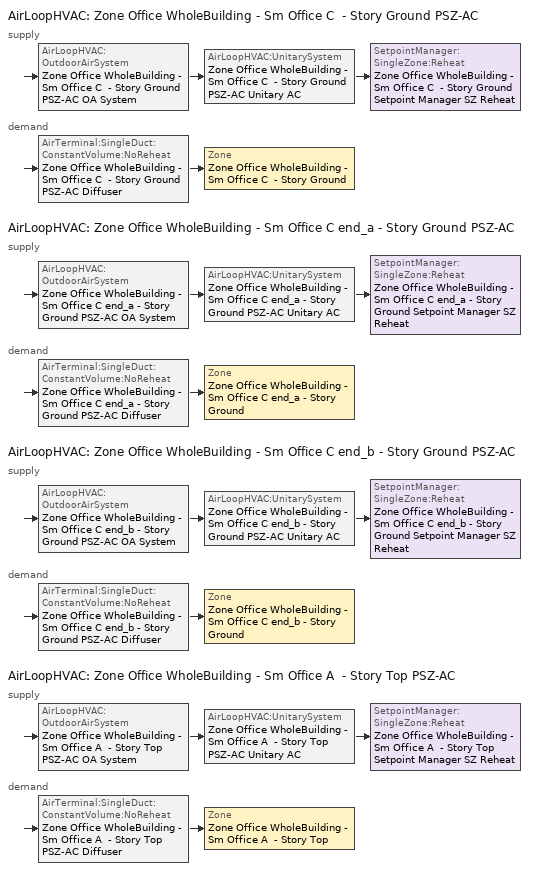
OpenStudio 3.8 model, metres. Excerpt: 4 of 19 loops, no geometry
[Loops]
AirLoopHVAC 'Zone Office WholeBuilding - Sm Office C  - Story Ground PSZ-AC'
 supply: AirLoopHVAC:OutdoorAirSystem 'Zone Office WholeBuilding - Sm Office C  - Story Ground PSZ-AC OA System' > AirLoopHVAC:UnitarySystem 'Zone Office WholeBuilding - Sm Office C  - Story Ground PSZ-AC Unitary AC' > SetpointManager:SingleZone:Reheat 'Zone Office WholeBuilding - Sm Office C  - Story Ground Setpoint Manager SZ Reheat'
 demand: AirTerminal:SingleDuct:ConstantVolume:NoReheat 'Zone Office WholeBuilding - Sm Office C  - Story Ground PSZ-AC Diffuser' > Zone 'Zone Office WholeBuilding - Sm Office C  - Story Ground'
AirLoopHVAC 'Zone Office WholeBuilding - Sm Office C end_a - Story Ground PSZ-AC'
 supply: AirLoopHVAC:OutdoorAirSystem 'Zone Office WholeBuilding - Sm Office C end_a - Story Ground PSZ-AC OA System' > AirLoopHVAC:UnitarySystem 'Zone Office WholeBuilding - Sm Office C end_a - Story Ground PSZ-AC Unitary AC' > SetpointManager:SingleZone:Reheat 'Zone Office WholeBuilding - Sm Office C end_a - Story Ground Setpoint Manager SZ Reheat'
 demand: AirTerminal:SingleDuct:ConstantVolume:NoReheat 'Zone Office WholeBuilding - Sm Office C end_a - Story Ground PSZ-AC Diffuser' > Zone 'Zone Office WholeBuilding - Sm Office C end_a - Story Ground'
AirLoopHVAC 'Zone Office WholeBuilding - Sm Office C end_b - Story Ground PSZ-AC'
 supply: AirLoopHVAC:OutdoorAirSystem 'Zone Office WholeBuilding - Sm Office C end_b - Story Ground PSZ-AC OA System' > AirLoopHVAC:UnitarySystem 'Zone Office WholeBuilding - Sm Office C end_b - Story Ground PSZ-AC Unitary AC' > SetpointManager:SingleZone:Reheat 'Zone Office WholeBuilding - Sm Office C end_b - Story Ground Setpoint Manager SZ Reheat'
 demand: AirTerminal:SingleDuct:ConstantVolume:NoReheat 'Zone Office WholeBuilding - Sm Office C end_b - Story Ground PSZ-AC Diffuser' > Zone 'Zone Office WholeBuilding - Sm Office C end_b - Story Ground'
AirLoopHVAC 'Zone Office WholeBuilding - Sm Office A  - Story Top PSZ-AC'
 supply: AirLoopHVAC:OutdoorAirSystem 'Zone Office WholeBuilding - Sm Office A  - Story Top PSZ-AC OA System' > AirLoopHVAC:UnitarySystem 'Zone Office WholeBuilding - Sm Office A  - Story Top PSZ-AC Unitary AC' > SetpointManager:SingleZone:Reheat 'Zone Office WholeBuilding - Sm Office A  - Story Top Setpoint Manager SZ Reheat'
 demand: AirTerminal:SingleDuct:ConstantVolume:NoReheat 'Zone Office WholeBuilding - Sm Office A  - Story Top PSZ-AC Diffuser' > Zone 'Zone Office WholeBuilding - Sm Office A  - Story Top'
[Sizing:Zone] Zone Cooling Design Supply Air Temperature Input Method=SupplyAirTemperature; Zone Cooling Design Supply Air Temperature {C}=12.7778; Zone Cooling Design Supply Air Temperature Difference {deltaC}=11.11; Zone Heating Design Supply Air Temperature Input Method=SupplyAirTemperature; Zone Heating Design Supply Air Temperature {C}=50; Zone Heating Design Supply Air Temperature Difference {deltaC}=11.11; Zone Cooling Design Supply Air Humidity Ratio {kg-H2O/kg-air}=0.0085; Zone Heating Design Supply Air Humidity Ratio {kg-H2O/kg-air}=0.008; Cooling Design Air Flow Method=DesignDay; Heating Design Air Flow Method=DesignDay; Account for Dedicated Outdoor Air System=No; Dedicated Outdoor Air System Control Strategy=NeutralSupplyAir; Dedicated Outdoor Air Low Setpoint Temperature for Design {C}=autosize; Dedicated Outdoor Air High Setpoint Temperature for Design {C}=autosize; Zone Load Sizing Method=Sensible Load Only No Latent Load; Zone Latent Cooling Design Supply Air Humidity Ratio Input Method=HumidityRatioDifference; Zone Cooling Design Supply Air Humidity Ratio Difference {kgWater/kgDryAir}=0.005; Zone Latent Heating Design Supply Air Humidity Ratio Input Method=HumidityRatioDifference; Zone Humidification Design Supply Air Humidity Ratio Difference {kgWater/kgDryAir}=0.005
Zone Office WholeBuilding - Sm Office C end_a - Story Ground; Zone Office WholeBuilding - Sm Office C  - Story Ground; Zone Office WholeBuilding - Sm Office C end_b - Story Ground; Zone Office WholeBuilding - Sm Office A  - Story Top
[Zone equipment]
Zone Office WholeBuilding - Sm Office C end_a - Story Ground: Zone Office WholeBuilding - Sm Office C end_a - Story Ground PSZ-AC Diffuser
Zone Office WholeBuilding - Sm Office C  - Story Ground: Zone Office WholeBuilding - Sm Office C  - Story Ground PSZ-AC Diffuser
Zone Office WholeBuilding - Sm Office C end_b - Story Ground: Zone Office WholeBuilding - Sm Office C end_b - Story Ground PSZ-AC Diffuser
Zone Office WholeBuilding - Sm Office A  - Story Top: Zone Office WholeBuilding - Sm Office A  - Story Top PSZ-AC Diffuser
[AirLoopHVAC] Design Return Air Flow Fraction of Supply Air Flow=1
Name | Availability Schedule | Design Supply Air Flow Rate {m3/s}
Zone Office WholeBuilding - Sm Office C  - Story Ground PSZ-AC | Zone Office WholeBuilding - Sm Office C  - Story Ground PSZ-AC_constant_night_fan_schedule | 0.538846
Zone Office WholeBuilding - Sm Office C end_a - Story Ground PSZ-AC | Zone Office WholeBuilding - Sm Office C end_a - Story Ground PSZ-AC_constant_night_fan_schedule | 0.113705
Zone Office WholeBuilding - Sm Office C end_b - Story Ground PSZ-AC | Zone Office WholeBuilding - Sm Office C end_b - Story Ground PSZ-AC_constant_night_fan_schedule | 0.11379
Zone Office WholeBuilding - Sm Office A  - Story Top PSZ-AC | Zone Office WholeBuilding - Sm Office A  - Story Top PSZ-AC_constant_night_fan_schedule | 0.789122
[Sizing:System] Type of Load to Size On=Sensible; Central Heating Maximum System Air Flow Ratio=1; Preheat Design Temperature {C}=7.22222; Preheat Design Humidity Ratio {kg-H2O/kg-Air}=0.008; Precool Design Temperature {C}=12.7778; Precool Design Humidity Ratio {kg-H2O/kg-Air}=0.008; Central Cooling Design Supply Air Temperature {C}=12.7778; Central Heating Design Supply Air Temperature {C}=50; Sizing Option=Coincident; 100% Outdoor Air in Cooling=No; 100% Outdoor Air in Heating=No; Central Cooling Design Supply Air Humidity Ratio {kg-H2O/kg-Air}=0.0085; Central Heating Design Supply Air Humidity Ratio {kg-H2O/kg-Air}=0.008; Cooling Design Air Flow Method=DesignDay; Heating Design Air Flow Method=DesignDay; System Outdoor Air Method=ZoneSum; Zone Maximum Outdoor Air Fraction=1; Cooling Supply Air Flow Rate Per Floor Area {m3/s-m2}=0.00996765; Cooling Fraction of Autosized Cooling Supply Air Flow Rate=1; Cooling Supply Air Flow Rate Per Unit Cooling Capacity {m3/s-W}=3.94755e-05; Heating Supply Air Flow Rate Per Floor Area {m3/s-m2}=0.00996765; Heating Fraction of Autosized Heating Supply Air Flow Rate=1; Heating Fraction of Autosized Cooling Supply Air Flow Rate=1; Heating Supply Air Flow Rate Per Unit Heating Capacity {m3/s-W}=3.15882e-05; Cooling Design Capacity Method=CoolingDesignCapacity; Cooling Design Capacity Per Floor Area {W/m2}=234.7; Fraction of Autosized Cooling Design Capacity=1; Heating Design Capacity Method=HeatingDesignCapacity; Heating Design Capacity Per Floor Area {W/m2}=157; Fraction of Autosized Heating Design Capacity=1; Central Cooling Capacity Control Method=OnOff; Occupant Diversity=1
Name | Design Outdoor Air Flow Rate {m3/s} | Cooling Design Capacity {W} | Heating Design Capacity {W}
Zone Office WholeBuilding - Sm Office C  - Story Ground PSZ-AC | 0.538846 | 6381.5 | 13812
Zone Office WholeBuilding - Sm Office C end_a - Story Ground PSZ-AC | 0.113705 | 968.93 | 3554.84
Zone Office WholeBuilding - Sm Office C end_b - Story Ground PSZ-AC | 0.11379 | 1332.06 | 3557.17
Zone Office WholeBuilding - Sm Office A  - Story Top PSZ-AC | 0.789122 | 9579.63 | 22188.54
[SetpointManager:SingleZone:Reheat] Minimum Supply Air Temperature {C}=12.7778; Maximum Supply Air Temperature {C}=50
Name | Control Zone | Setpoint Node or NodeList
Zone Office WholeBuilding - Sm Office C  - Story Ground Setpoint Manager SZ Reheat | Zone Office WholeBuilding - Sm Office C  - Story Ground | Zone Office WholeBuilding - Sm Office C  - Story Ground PSZ-AC Supply Outlet Node
Zone Office WholeBuilding - Sm Office C end_a - Story Ground Setpoint Manager SZ Reheat | Zone Office WholeBuilding - Sm Office C end_a - Story Ground | Zone Office WholeBuilding - Sm Office C end_a - Story Ground PSZ-AC Supply Outlet Node
Zone Office WholeBuilding - Sm Office C end_b - Story Ground Setpoint Manager SZ Reheat | Zone Office WholeBuilding - Sm Office C end_b - Story Ground | Zone Office WholeBuilding - Sm Office C end_b - Story Ground PSZ-AC Supply Outlet Node
Zone Office WholeBuilding - Sm Office A  - Story Top Setpoint Manager SZ Reheat | Zone Office WholeBuilding - Sm Office A  - Story Top | Zone Office WholeBuilding - Sm Office A  - Story Top PSZ-AC Supply Outlet Node
[Coil:Heating:Gas] Availability Schedule=Always On Discrete; Gas Burner Efficiency=0.8; On Cycle Parasitic Electric Load {W}=0; Off Cycle Parasitic Gas Load {W}=0
Name | Nominal Capacity {W}
Zone Office WholeBuilding - Sm Office C  - Story Ground PSZ-AC Gas Htg Coil 93kBtu/hr 0.8 Thermal Eff | 17816.9
Zone Office WholeBuilding - Sm Office C end_a - Story Ground PSZ-AC Gas Htg Coil 14kBtu/hr 0.8 Thermal Eff | 3554.84
Zone Office WholeBuilding - Sm Office C end_b - Story Ground PSZ-AC Gas Htg Coil 17kBtu/hr 0.8 Thermal Eff | 3557.17
Zone Office WholeBuilding - Sm Office A  - Story Top PSZ-AC Gas Htg Coil 117kBtu/hr 0.8 Thermal Eff | 24617.7
[Coil:Heating:Electric] Availability Schedule=Always Off Discrete; Efficiency=1; Nominal Capacity {W}=0
Zone Office WholeBuilding - Sm Office C  - Story Ground PSZ-AC No Heat; Zone Office WholeBuilding - Sm Office C end_a - Story Ground PSZ-AC No Heat; Zone Office WholeBuilding - Sm Office C end_b - Story Ground PSZ-AC No Heat; Zone Office WholeBuilding - Sm Office A  - Story Top PSZ-AC No Heat
[Coil:Cooling:DX:SingleSpeed] Availability Schedule=Always On Discrete; Rated Sensible Heat Ratio=0.800655; Rated Evaporator Fan Power Per Volume Flow Rate 2017 {W/(m3/s)}=773.3; Rated Evaporator Fan Power Per Volume Flow Rate 2023 {W/(m3/s)}=934.4; Total Cooling Capacity Function of Temperature Curve=DOE Ref DX Clg Coil Cool-Cap-fT; Total Cooling Capacity Function of Flow Fraction Curve=DOE Ref DX Clg Coil Cool-CAP-fFlow; Energy Input Ratio Function of Temperature Curve=DOE Ref DX Clg Coil Cool-EIR-fT; Energy Input Ratio Function of Flow Fraction Curve=DOE Ref DX Clg Coil Cool-EIR-fFlow; Part Load Fraction Correlation Curve=DOE Ref DX Clg Coil Cool-PLF-fPLR; Minimum Outdoor Dry-Bulb Temperature for Compressor Operation {C}=-25; Nominal Time for Condensate Removal to Begin {s}=0; Ratio of Initial Moisture Evaporation Rate and Steady State Latent Capacity=0; Maximum Cycling Rate {cycles/hr}=0; Latent Capacity Time Constant {s}=0; Condenser Type=AirCooled; Evaporative Condenser Effectiveness=0.9; Evaporative Condenser Air Flow Rate {m3/s}=autosize; Evaporative Condenser Pump Rated Power Consumption {W}=autosize; Crankcase Heater Capacity {W}=0; Maximum Outdoor Dry-Bulb Temperature for Crankcase Heater Operation {C}=10; Basin Heater Capacity {W/K}=0; Basin Heater Setpoint Temperature {C}=2
Name | Rated Total Cooling Capacity {W} | Rated COP {W/W} | Rated Air Flow Rate {m3/s}
Zone Office WholeBuilding - Sm Office C  - Story Ground PSZ-AC 1spd DX AC Clg Coil 51kBtu/hr 11.06SEER 56kBtu/hr 9.7SEER | 8919.81 | 3.14722 | 0.538846
Zone Office WholeBuilding - Sm Office C end_a - Story Ground PSZ-AC 1spd DX AC Clg Coil 8kBtu/hr 11.06SEER 8kBtu/hr 9.7SEER | 1882.21 | 3.14722 | 0.113705
Zone Office WholeBuilding - Sm Office C end_b - Story Ground PSZ-AC 1spd DX AC Clg Coil 9kBtu/hr 11.06SEER 10kBtu/hr 9.7SEER | 1883.63 | 3.14722 | 0.11379
Zone Office WholeBuilding - Sm Office A  - Story Top PSZ-AC 1spd DX AC Clg Coil 67kBtu/hr 9.63EER 66kBtu/hr 8.9EER | 13062.8 | 3.09963 | 0.789122
[Fan:OnOff] Availability Schedule=Always On Discrete; Pressure Rise {Pa}=622.722; Motor In Airstream Fraction=1
Name | Fan Total Efficiency | Maximum Flow Rate {m3/s} | Motor Efficiency | Fan Power Ratio Function of Speed Ratio Curve | Fan Efficiency Ratio Function of Speed Ratio Curve
Zone Office WholeBuilding - Sm Office C  - Story Ground PSZ-AC Fan | 0.546 | 0.538846 | 0.84 | Fan On Off Power Curve 6 | Fan On Off Efficiency Curve 6
Zone Office WholeBuilding - Sm Office C end_a - Story Ground PSZ-AC Fan | 0.53625 | 0.113705 | 0.825 | Fan On Off Power Curve 7 | Fan On Off Efficiency Curve 7
Zone Office WholeBuilding - Sm Office C end_b - Story Ground PSZ-AC Fan | 0.53625 | 0.11379 | 0.825 | Fan On Off Power Curve 8 | Fan On Off Efficiency Curve 8
Zone Office WholeBuilding - Sm Office A  - Story Top PSZ-AC Fan | 0.546 | 0.789122 | 0.84 | Fan On Off Power Curve 9 | Fan On Off Efficiency Curve 9
[AirLoopHVAC:UnitarySystem] Control Type=Load; Dehumidification Control Type=None; Availability Schedule=Always On Discrete; Fan Placement=DrawThrough; DX Heating Coil Sizing Ratio=1; Use DOAS DX Cooling Coil=No; DOAS DX Cooling Coil Leaving Minimum Air Temperature {C}=2; Latent Load Control=SensibleOnlyLoadControl; Supply Air Flow Rate Method During Cooling Operation=SupplyAirFlowRate; Supply Air Flow Rate Method During Heating Operation=SupplyAirFlowRate; Supply Air Flow Rate Method When No Cooling or Heating is Required=None; No Load Supply Air Flow Rate Control Set To Low Speed=Yes; Maximum Supply Air Temperature {C}=50; Maximum Outdoor Dry-Bulb Temperature for Supplemental Heater Operation {C}=21; Ancilliary On-Cycle Electric Power {W}=0; Ancilliary Off-Cycle Electric Power {W}=0
Name | Controlling Zone or Thermostat Location | Supply Fan | Supply Air Fan Operating Mode Schedule | Heating Coil | Cooling Coil | Supplemental Heating Coil | Supply Air Flow Rate During Cooling Operation {m3/s} | Supply Air Flow Rate During Heating Operation {m3/s}
Zone Office WholeBuilding - Sm Office C  - Story Ground PSZ-AC Unitary AC | Zone Office WholeBuilding - Sm Office C  - Story Ground | Zone Office WholeBuilding - Sm Office C  - Story Ground PSZ-AC Fan | Zone Office WholeBuilding - Sm Office C  - Story Ground PSZ-AC_constant_night_fan_schedule | Zone Office WholeBuilding - Sm Office C  - Story Ground PSZ-AC Gas Htg Coil 93kBtu/hr 0.8 Thermal Eff | Zone Office WholeBuilding - Sm Office C  - Story Ground PSZ-AC 1spd DX AC Clg Coil 51kBtu/hr 11.06SEER 56kBtu/hr 9.7SEER | Zone Office WholeBuilding - Sm Office C  - Story Ground PSZ-AC No Heat | 0.538846 | 0.538846
Zone Office WholeBuilding - Sm Office C end_a - Story Ground PSZ-AC Unitary AC | Zone Office WholeBuilding - Sm Office C end_a - Story Ground | Zone Office WholeBuilding - Sm Office C end_a - Story Ground PSZ-AC Fan | Zone Office WholeBuilding - Sm Office C end_a - Story Ground PSZ-AC_constant_night_fan_schedule | Zone Office WholeBuilding - Sm Office C end_a - Story Ground PSZ-AC Gas Htg Coil 14kBtu/hr 0.8 Thermal Eff | Zone Office WholeBuilding - Sm Office C end_a - Story Ground PSZ-AC 1spd DX AC Clg Coil 8kBtu/hr 11.06SEER 8kBtu/hr 9.7SEER | Zone Office WholeBuilding - Sm Office C end_a - Story Ground PSZ-AC No Heat | 0.113705 | 0.113705
Zone Office WholeBuilding - Sm Office C end_b - Story Ground PSZ-AC Unitary AC | Zone Office WholeBuilding - Sm Office C end_b - Story Ground | Zone Office WholeBuilding - Sm Office C end_b - Story Ground PSZ-AC Fan | Zone Office WholeBuilding - Sm Office C end_b - Story Ground PSZ-AC_constant_night_fan_schedule | Zone Office WholeBuilding - Sm Office C end_b - Story Ground PSZ-AC Gas Htg Coil 17kBtu/hr 0.8 Thermal Eff | Zone Office WholeBuilding - Sm Office C end_b - Story Ground PSZ-AC 1spd DX AC Clg Coil 9kBtu/hr 11.06SEER 10kBtu/hr 9.7SEER | Zone Office WholeBuilding - Sm Office C end_b - Story Ground PSZ-AC No Heat | 0.11379 | 0.11379
Zone Office WholeBuilding - Sm Office A  - Story Top PSZ-AC Unitary AC | Zone Office WholeBuilding - Sm Office A  - Story Top | Zone Office WholeBuilding - Sm Office A  - Story Top PSZ-AC Fan | Zone Office WholeBuilding - Sm Office A  - Story Top PSZ-AC_constant_night_fan_schedule | Zone Office WholeBuilding - Sm Office A  - Story Top PSZ-AC Gas Htg Coil 117kBtu/hr 0.8 Thermal Eff | Zone Office WholeBuilding - Sm Office A  - Story Top PSZ-AC 1spd DX AC Clg Coil 67kBtu/hr 9.63EER 66kBtu/hr 8.9EER | Zone Office WholeBuilding - Sm Office A  - Story Top PSZ-AC No Heat | 0.789122 | 0.789122
[Controller:OutdoorAir] Economizer Control Type=NoEconomizer; Economizer Control Action Type=ModulateFlow; Economizer Maximum Limit Dry-Bulb Temperature {C}=28; Economizer Maximum Limit Enthalpy {J/kg}=64000; Lockout Type=LockoutWithCompressor; Minimum Limit Type=FixedMinimum; High Humidity Control=No; Heat Recovery Bypass Control Type=BypassWhenWithinEconomizerLimits; Economizer Operation Staging=InterlockedWithMechanicalCooling
Name | Minimum Outdoor Air Flow Rate {m3/s} | Maximum Outdoor Air Flow Rate {m3/s} | Minimum Outdoor Air Schedule | Controller Mechanical Ventilation
Zone Office WholeBuilding - Sm Office C  - Story Ground PSZ-AC OA System Controller | 0.0724115 | 0.538846 | Zone Office WholeBuilding - Sm Office C  - Story Ground PSZ-AC_night_ventcycle_schedule | Controller Mechanical Ventilation 7
Zone Office WholeBuilding - Sm Office C end_a - Story Ground PSZ-AC OA System Controller | 0.0106188 | 0.113705 | Zone Office WholeBuilding - Sm Office C end_a - Story Ground PSZ-AC_night_ventcycle_schedule | Controller Mechanical Ventilation 8
Zone Office WholeBuilding - Sm Office C end_b - Story Ground PSZ-AC OA System Controller | 0.0106188 | 0.11379 | Zone Office WholeBuilding - Sm Office C end_b - Story Ground PSZ-AC_night_ventcycle_schedule | Controller Mechanical Ventilation 9
Zone Office WholeBuilding - Sm Office A  - Story Top PSZ-AC OA System Controller | 0.0724115 | 0.789122 | Zone Office WholeBuilding - Sm Office A  - Story Top PSZ-AC_night_ventcycle_schedule | Controller Mechanical Ventilation 10
[Controller:MechanicalVentilation] Availability Schedule=Always On Discrete
Controller Mechanical Ventilation 7; Controller Mechanical Ventilation 8; Controller Mechanical Ventilation 9; Controller Mechanical Ventilation 10
[AirLoopHVAC:OutdoorAirSystem]
Name | Controller
Zone Office WholeBuilding - Sm Office C  - Story Ground PSZ-AC OA System | Zone Office WholeBuilding - Sm Office C  - Story Ground PSZ-AC OA System Controller
Zone Office WholeBuilding - Sm Office C end_a - Story Ground PSZ-AC OA System | Zone Office WholeBuilding - Sm Office C end_a - Story Ground PSZ-AC OA System Controller
Zone Office WholeBuilding - Sm Office C end_b - Story Ground PSZ-AC OA System | Zone Office WholeBuilding - Sm Office C end_b - Story Ground PSZ-AC OA System Controller
Zone Office WholeBuilding - Sm Office A  - Story Top PSZ-AC OA System | Zone Office WholeBuilding - Sm Office A  - Story Top PSZ-AC OA System Controller
[AirTerminal:SingleDuct:ConstantVolume:NoReheat] Availability Schedule=Always On Discrete
Name | Maximum Air Flow Rate {m3/s}
Zone Office WholeBuilding - Sm Office C  - Story Ground PSZ-AC Diffuser | 0.538846
Zone Office WholeBuilding - Sm Office C end_a - Story Ground PSZ-AC Diffuser | 0.113705
Zone Office WholeBuilding - Sm Office C end_b - Story Ground PSZ-AC Diffuser | 0.11379
Zone Office WholeBuilding - Sm Office A  - Story Top PSZ-AC Diffuser | 0.789122
[Schedule:Constant]
Name | Value
Always On Discrete; Zone Office WholeBuilding - Sm Office A  - Story Top PSZ-AC_night_ventcycle_schedule; Zone Office WholeBuilding - Sm Office A  - Story Top PSZ-AC_constant_night_fan_schedule; Zone Office WholeBuilding - Sm Office C  - Story Ground PSZ-AC_night_ventcycle_schedule; Zone Office WholeBuilding - Sm Office C  - Story Ground PSZ-AC_constant_night_fan_schedule; Zone Office WholeBuilding - Sm Office C end_a - Story Ground PSZ-AC_night_ventcycle_schedule; Zone Office WholeBuilding - Sm Office C end_a - Story Ground PSZ-AC_constant_night_fan_schedule; Zone Office WholeBuilding - Sm Office C end_b - Story Ground PSZ-AC_night_ventcycle_schedule; Zone Office WholeBuilding - Sm Office C end_b - Story Ground PSZ-AC_constant_night_fan_schedule | 1
Always Off Discrete | 0
[Curve:Exponent] Coefficient1 Constant=1; Coefficient2 Constant=0; Coefficient3 Constant=0; Minimum Value of x=0; Maximum Value of x=1
Fan On Off Power Curve 6; Fan On Off Power Curve 7; Fan On Off Power Curve 8; Fan On Off Power Curve 9
[Curve:Cubic] Coefficient1 Constant=1; Coefficient2 x=0; Coefficient3 x**2=0; Coefficient4 x**3=0
Name | Minimum Value of x | Maximum Value of x
Fan On Off Efficiency Curve 6; Fan On Off Efficiency Curve 7; Fan On Off Efficiency Curve 8; Fan On Off Efficiency Curve 9 | 0 | 1
DOE Ref DX Clg Coil Cool-CAP-fFlow; DOE Ref DX Clg Coil Cool-EIR-fFlow | -100 | 100
[Curve:Biquadratic] Minimum Value of x=-100; Maximum Value of x=100; Minimum Value of y=-100; Maximum Value of y=100
Name | Coefficient1 Constant | Coefficient2 x | Coefficient3 x**2 | Coefficient4 y | Coefficient5 y**2 | Coefficient6 x*y
DOE Ref DX Clg Coil Cool-Cap-fT | 0.971212 | -0.0152755 | 0.00144345 | -0.00039321 | -6.8364e-06 | -0.000290596
DOE Ref DX Clg Coil Cool-EIR-fT | 0.286871 | 0.0239022 | -0.000810648 | 0.0134585 | 0.000338936 | -0.000487004
[Curve:Quadratic]
DOE Ref DX Clg Coil Cool-PLF-fPLR: Coefficient1 Constant=0.909496; Coefficient2 x=0.0986477; Coefficient3 x**2=-0.00819488; Minimum Value of x=0; Maximum Value of x=1
